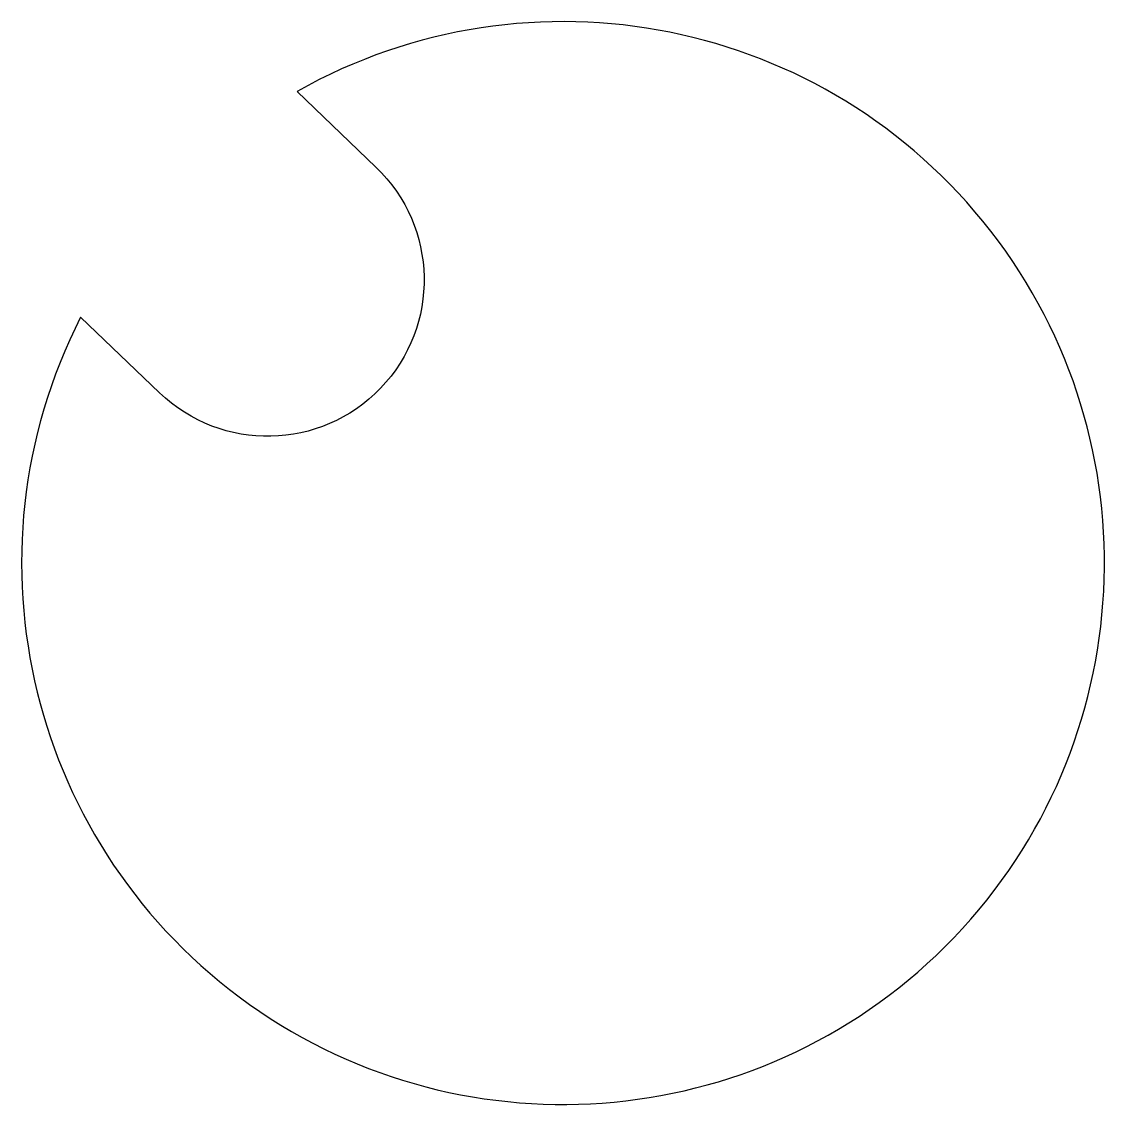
# Model space of a CAD drawing. Header units: millimetres. Extents: x -90 to 90, y -90 to 90.
import ezdxf

# ---------------------------------------------------------------- set-up
doc = ezdxf.new("R2010")
doc.units = ezdxf.units.MM

msp = doc.modelspace()

# ---------------------------------------------------------------- linework, layer by layer
msp.add_lwpolyline([(-67.09, 28.3), (-80.19, 40.86, 6.775485), (-44.2, 78.4), (-31.09, 65.81, -1)], format="xyb", close=True)

doc.saveas('drawing.dxf')
